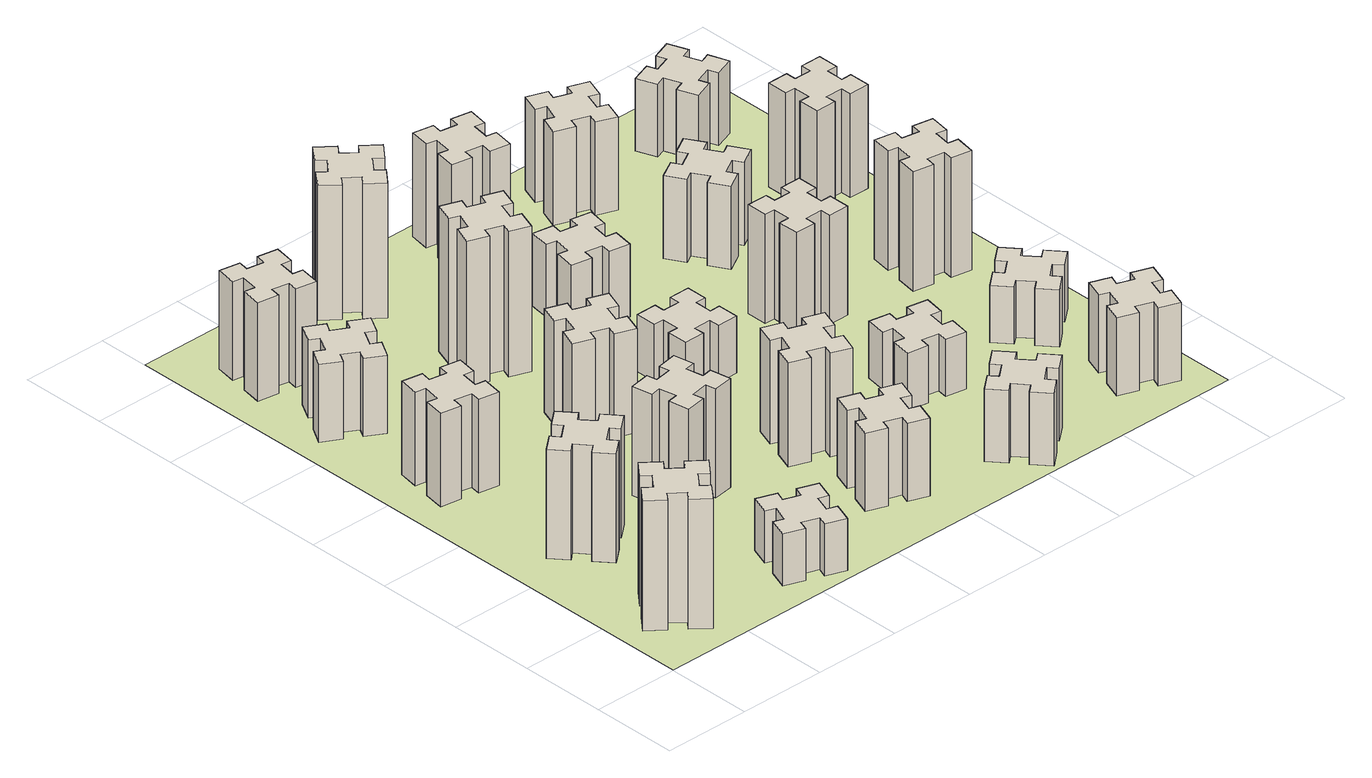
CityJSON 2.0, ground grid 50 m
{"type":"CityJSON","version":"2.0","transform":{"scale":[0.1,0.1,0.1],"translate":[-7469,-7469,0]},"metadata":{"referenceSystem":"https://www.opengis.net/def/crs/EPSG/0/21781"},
"CityObjects":{
"building1":{"type":"Building","attributes":{"class":"1000","function":"1000","usage":"1000","yearOfConstruction":2016,"roofType":"1000","measuredHeight":75,"storeysAboveGround":30,"storeysBelowGround":0},"geometry":[{"type":"Solid","lod":"1","boundaries":[[[[0,1,2,3,4,5,6,7,8,9,10,11,12,13,14,15,16,17,18,19]],[[17,16,20,21]],[[16,15,22,20]],[[15,14,23,22]],[[14,13,24,23]],[[13,12,25,24]],[[12,11,26,25]],[[11,10,27,26]],[[10,9,28,27]],[[9,8,29,28]],[[8,7,30,29]],[[7,6,31,30]],[[6,5,32,31]],[[5,4,33,32]],[[4,3,34,33]],[[3,2,35,34]],[[2,1,36,35]],[[1,0,37,36]],[[0,19,38,37]],[[19,18,39,38]],[[18,17,21,39]],[[24,25,26,27,28,29,30,31,32,33,34,35,36,37,38,39,21,20,22,23]]]]}]},
"building2":{"type":"Building","attributes":{"class":"1000","function":"1000","usage":"1000","yearOfConstruction":2016,"roofType":"1000","measuredHeight":63,"storeysAboveGround":30,"storeysBelowGround":0},"geometry":[{"type":"Solid","lod":"1","boundaries":[[[[40,41,42,43,44,45,46,47,48,49,50,51,52,53,54,55,56,57,58,59]],[[57,56,60,61]],[[56,55,62,60]],[[55,54,63,62]],[[54,53,64,63]],[[53,52,65,64]],[[52,51,66,65]],[[51,50,67,66]],[[50,49,68,67]],[[49,48,69,68]],[[48,47,70,69]],[[47,46,71,70]],[[46,45,72,71]],[[45,44,73,72]],[[44,43,74,73]],[[43,42,75,74]],[[42,41,76,75]],[[41,40,77,76]],[[40,59,78,77]],[[59,58,79,78]],[[58,57,61,79]],[[64,65,66,67,68,69,70,71,72,73,74,75,76,77,78,79,61,60,62,63]]]]}]},
"building3":{"type":"Building","attributes":{"class":"1000","function":"1000","usage":"1000","yearOfConstruction":2016,"roofType":"1000","measuredHeight":54,"storeysAboveGround":30,"storeysBelowGround":0},"geometry":[{"type":"Solid","lod":"1","boundaries":[[[[80,81,82,83,84,85,86,87,88,89,90,91,92,93,94,95,96,97,98,99]],[[97,96,100,101]],[[96,95,102,100]],[[95,94,103,102]],[[94,93,104,103]],[[93,92,105,104]],[[92,91,106,105]],[[91,90,107,106]],[[90,89,108,107]],[[89,88,109,108]],[[88,87,110,109]],[[87,86,111,110]],[[86,85,112,111]],[[85,84,113,112]],[[84,83,114,113]],[[83,82,115,114]],[[82,81,116,115]],[[81,80,117,116]],[[80,99,118,117]],[[99,98,119,118]],[[98,97,101,119]],[[104,105,106,107,108,109,110,111,112,113,114,115,116,117,118,119,101,100,102,103]]]]}]},
"building4":{"type":"Building","attributes":{"class":"1000","function":"1000","usage":"1000","yearOfConstruction":2016,"roofType":"1000","measuredHeight":45,"storeysAboveGround":30,"storeysBelowGround":0},"geometry":[{"type":"Solid","lod":"1","boundaries":[[[[120,121,122,123,124,125,126,127,128,129,130,131,132,133,134,135,136,137,138,139]],[[137,136,140,141]],[[136,135,142,140]],[[135,134,143,142]],[[134,133,144,143]],[[133,132,145,144]],[[132,131,146,145]],[[131,130,147,146]],[[130,129,148,147]],[[129,128,149,148]],[[128,127,150,149]],[[127,126,151,150]],[[126,125,152,151]],[[125,124,153,152]],[[124,123,154,153]],[[123,122,155,154]],[[122,121,156,155]],[[121,120,157,156]],[[120,139,158,157]],[[139,138,159,158]],[[138,137,141,159]],[[144,145,146,147,148,149,150,151,152,153,154,155,156,157,158,159,141,140,142,143]]]]}]},
"building5":{"type":"Building","attributes":{"class":"1000","function":"1000","usage":"1000","yearOfConstruction":2016,"roofType":"1000","measuredHeight":30,"storeysAboveGround":30,"storeysBelowGround":0},"geometry":[{"type":"Solid","lod":"1","boundaries":[[[[160,161,162,163,164,165,166,167,168,169,170,171,172,173,174,175,176,177,178,179]],[[177,176,180,181]],[[176,175,182,180]],[[175,174,183,182]],[[174,173,184,183]],[[173,172,185,184]],[[172,171,186,185]],[[171,170,187,186]],[[170,169,188,187]],[[169,168,189,188]],[[168,167,190,189]],[[167,166,191,190]],[[166,165,192,191]],[[165,164,193,192]],[[164,163,194,193]],[[163,162,195,194]],[[162,161,196,195]],[[161,160,197,196]],[[160,179,198,197]],[[179,178,199,198]],[[178,177,181,199]],[[184,185,186,187,188,189,190,191,192,193,194,195,196,197,198,199,181,180,182,183]]]]}]},
"building6":{"type":"Building","attributes":{"class":"1000","function":"1000","usage":"1000","yearOfConstruction":2016,"roofType":"1000","measuredHeight":57,"storeysAboveGround":30,"storeysBelowGround":0},"geometry":[{"type":"Solid","lod":"1","boundaries":[[[[200,201,202,203,204,205,206,207,208,209,210,211,212,213,214,215,216,217,218,219]],[[217,216,220,221]],[[216,215,222,220]],[[215,214,223,222]],[[214,213,224,223]],[[213,212,225,224]],[[212,211,226,225]],[[211,210,227,226]],[[210,209,228,227]],[[209,208,229,228]],[[208,207,230,229]],[[207,206,231,230]],[[206,205,232,231]],[[205,204,233,232]],[[204,203,234,233]],[[203,202,235,234]],[[202,201,236,235]],[[201,200,237,236]],[[200,219,238,237]],[[219,218,239,238]],[[218,217,221,239]],[[224,225,226,227,228,229,230,231,232,233,234,235,236,237,238,239,221,220,222,223]]]]}]},
"building7":{"type":"Building","attributes":{"class":"1000","function":"1000","usage":"1000","yearOfConstruction":2016,"roofType":"1000","measuredHeight":63,"storeysAboveGround":30,"storeysBelowGround":0},"geometry":[{"type":"Solid","lod":"1","boundaries":[[[[240,241,242,243,244,245,246,247,248,249,250,251,252,253,254,255,256,257,258,259]],[[257,256,260,261]],[[256,255,262,260]],[[255,254,263,262]],[[254,253,264,263]],[[253,252,265,264]],[[252,251,266,265]],[[251,250,267,266]],[[250,249,268,267]],[[249,248,269,268]],[[248,247,270,269]],[[247,246,271,270]],[[246,245,272,271]],[[245,244,273,272]],[[244,243,274,273]],[[243,242,275,274]],[[242,241,276,275]],[[241,240,277,276]],[[240,259,278,277]],[[259,258,279,278]],[[258,257,261,279]],[[264,265,266,267,268,269,270,271,272,273,274,275,276,277,278,279,261,260,262,263]]]]}]},
"building8":{"type":"Building","attributes":{"class":"1000","function":"1000","usage":"1000","yearOfConstruction":2016,"roofType":"1000","measuredHeight":60,"storeysAboveGround":30,"storeysBelowGround":0},"geometry":[{"type":"Solid","lod":"1","boundaries":[[[[280,281,282,283,284,285,286,287,288,289,290,291,292,293,294,295,296,297,298,299]],[[297,296,300,301]],[[296,295,302,300]],[[295,294,303,302]],[[294,293,304,303]],[[293,292,305,304]],[[292,291,306,305]],[[291,290,307,306]],[[290,289,308,307]],[[289,288,309,308]],[[288,287,310,309]],[[287,286,311,310]],[[286,285,312,311]],[[285,284,313,312]],[[284,283,314,313]],[[283,282,315,314]],[[282,281,316,315]],[[281,280,317,316]],[[280,299,318,317]],[[299,298,319,318]],[[298,297,301,319]],[[304,305,306,307,308,309,310,311,312,313,314,315,316,317,318,319,301,300,302,303]]]]}]},
"building9":{"type":"Building","attributes":{"class":"1000","function":"1000","usage":"1000","yearOfConstruction":2016,"roofType":"1000","measuredHeight":84,"storeysAboveGround":30,"storeysBelowGround":0},"geometry":[{"type":"Solid","lod":"1","boundaries":[[[[320,321,322,323,324,325,326,327,328,329,330,331,332,333,334,335,336,337,338,339]],[[337,336,340,341]],[[336,335,342,340]],[[335,334,343,342]],[[334,333,344,343]],[[333,332,345,344]],[[332,331,346,345]],[[331,330,347,346]],[[330,329,348,347]],[[329,328,349,348]],[[328,327,350,349]],[[327,326,351,350]],[[326,325,352,351]],[[325,324,353,352]],[[324,323,354,353]],[[323,322,355,354]],[[322,321,356,355]],[[321,320,357,356]],[[320,339,358,357]],[[339,338,359,358]],[[338,337,341,359]],[[344,345,346,347,348,349,350,351,352,353,354,355,356,357,358,359,341,340,342,343]]]]}]},
"building10":{"type":"Building","attributes":{"class":"1000","function":"1000","usage":"1000","yearOfConstruction":2016,"roofType":"1000","measuredHeight":45,"storeysAboveGround":30,"storeysBelowGround":0},"geometry":[{"type":"Solid","lod":"1","boundaries":[[[[360,361,362,363,364,365,366,367,368,369,370,371,372,373,374,375,376,377,378,379]],[[377,376,380,381]],[[376,375,382,380]],[[375,374,383,382]],[[374,373,384,383]],[[373,372,385,384]],[[372,371,386,385]],[[371,370,387,386]],[[370,369,388,387]],[[369,368,389,388]],[[368,367,390,389]],[[367,366,391,390]],[[366,365,392,391]],[[365,364,393,392]],[[364,363,394,393]],[[363,362,395,394]],[[362,361,396,395]],[[361,360,397,396]],[[360,379,398,397]],[[379,378,399,398]],[[378,377,381,399]],[[384,385,386,387,388,389,390,391,392,393,394,395,396,397,398,399,381,380,382,383]]]]}]},
"building11":{"type":"Building","attributes":{"class":"1000","function":"1000","usage":"1000","yearOfConstruction":2016,"roofType":"1000","measuredHeight":78,"storeysAboveGround":30,"storeysBelowGround":0},"geometry":[{"type":"Solid","lod":"1","boundaries":[[[[400,401,402,403,404,405,406,407,408,409,410,411,412,413,414,415,416,417,418,419]],[[417,416,420,421]],[[416,415,422,420]],[[415,414,423,422]],[[414,413,424,423]],[[413,412,425,424]],[[412,411,426,425]],[[411,410,427,426]],[[410,409,428,427]],[[409,408,429,428]],[[408,407,430,429]],[[407,406,431,430]],[[406,405,432,431]],[[405,404,433,432]],[[404,403,434,433]],[[403,402,435,434]],[[402,401,436,435]],[[401,400,437,436]],[[400,419,438,437]],[[419,418,439,438]],[[418,417,421,439]],[[424,425,426,427,428,429,430,431,432,433,434,435,436,437,438,439,421,420,422,423]]]]}]},
"building12":{"type":"Building","attributes":{"class":"1000","function":"1000","usage":"1000","yearOfConstruction":2016,"roofType":"1000","measuredHeight":60,"storeysAboveGround":30,"storeysBelowGround":0},"geometry":[{"type":"Solid","lod":"1","boundaries":[[[[440,441,442,443,444,445,446,447,448,449,450,451,452,453,454,455,456,457,458,459]],[[457,456,460,461]],[[456,455,462,460]],[[455,454,463,462]],[[454,453,464,463]],[[453,452,465,464]],[[452,451,466,465]],[[451,450,467,466]],[[450,449,468,467]],[[449,448,469,468]],[[448,447,470,469]],[[447,446,471,470]],[[446,445,472,471]],[[445,444,473,472]],[[444,443,474,473]],[[443,442,475,474]],[[442,441,476,475]],[[441,440,477,476]],[[440,459,478,477]],[[459,458,479,478]],[[458,457,461,479]],[[464,465,466,467,468,469,470,471,472,473,474,475,476,477,478,479,461,460,462,463]]]]}]},
"building13":{"type":"Building","attributes":{"class":"1000","function":"1000","usage":"1000","yearOfConstruction":2016,"roofType":"1000","measuredHeight":33,"storeysAboveGround":30,"storeysBelowGround":0},"geometry":[{"type":"Solid","lod":"1","boundaries":[[[[480,481,482,483,484,485,486,487,488,489,490,491,492,493,494,495,496,497,498,499]],[[497,496,500,501]],[[496,495,502,500]],[[495,494,503,502]],[[494,493,504,503]],[[493,492,505,504]],[[492,491,506,505]],[[491,490,507,506]],[[490,489,508,507]],[[489,488,509,508]],[[488,487,510,509]],[[487,486,511,510]],[[486,485,512,511]],[[485,484,513,512]],[[484,483,514,513]],[[483,482,515,514]],[[482,481,516,515]],[[481,480,517,516]],[[480,499,518,517]],[[499,498,519,518]],[[498,497,501,519]],[[504,505,506,507,508,509,510,511,512,513,514,515,516,517,518,519,501,500,502,503]]]]}]},
"building14":{"type":"Building","attributes":{"class":"1000","function":"1000","usage":"1000","yearOfConstruction":2016,"roofType":"1000","measuredHeight":42,"storeysAboveGround":30,"storeysBelowGround":0},"geometry":[{"type":"Solid","lod":"1","boundaries":[[[[520,521,522,523,524,525,526,527,528,529,530,531,532,533,534,535,536,537,538,539]],[[537,536,540,541]],[[536,535,542,540]],[[535,534,543,542]],[[534,533,544,543]],[[533,532,545,544]],[[532,531,546,545]],[[531,530,547,546]],[[530,529,548,547]],[[529,528,549,548]],[[528,527,550,549]],[[527,526,551,550]],[[526,525,552,551]],[[525,524,553,552]],[[524,523,554,553]],[[523,522,555,554]],[[522,521,556,555]],[[521,520,557,556]],[[520,539,558,557]],[[539,538,559,558]],[[538,537,541,559]],[[544,545,546,547,548,549,550,551,552,553,554,555,556,557,558,559,541,540,542,543]]]]}]},
"building15":{"type":"Building","attributes":{"class":"1000","function":"1000","usage":"1000","yearOfConstruction":2016,"roofType":"1000","measuredHeight":42,"storeysAboveGround":30,"storeysBelowGround":0},"geometry":[{"type":"Solid","lod":"1","boundaries":[[[[560,561,562,563,564,565,566,567,568,569,570,571,572,573,574,575,576,577,578,579]],[[577,576,580,581]],[[576,575,582,580]],[[575,574,583,582]],[[574,573,584,583]],[[573,572,585,584]],[[572,571,586,585]],[[571,570,587,586]],[[570,569,588,587]],[[569,568,589,588]],[[568,567,590,589]],[[567,566,591,590]],[[566,565,592,591]],[[565,564,593,592]],[[564,563,594,593]],[[563,562,595,594]],[[562,561,596,595]],[[561,560,597,596]],[[560,579,598,597]],[[579,578,599,598]],[[578,577,581,599]],[[584,585,586,587,588,589,590,591,592,593,594,595,596,597,598,599,581,580,582,583]]]]}]},
"building16":{"type":"Building","attributes":{"class":"1000","function":"1000","usage":"1000","yearOfConstruction":2016,"roofType":"1000","measuredHeight":60,"storeysAboveGround":30,"storeysBelowGround":0},"geometry":[{"type":"Solid","lod":"1","boundaries":[[[[600,601,602,603,604,605,606,607,608,609,610,611,612,613,614,615,616,617,618,619]],[[617,616,620,621]],[[616,615,622,620]],[[615,614,623,622]],[[614,613,624,623]],[[613,612,625,624]],[[612,611,626,625]],[[611,610,627,626]],[[610,609,628,627]],[[609,608,629,628]],[[608,607,630,629]],[[607,606,631,630]],[[606,605,632,631]],[[605,604,633,632]],[[604,603,634,633]],[[603,602,635,634]],[[602,601,636,635]],[[601,600,637,636]],[[600,619,638,637]],[[619,618,639,638]],[[618,617,621,639]],[[624,625,626,627,628,629,630,631,632,633,634,635,636,637,638,639,621,620,622,623]]]]}]},
"building17":{"type":"Building","attributes":{"class":"1000","function":"1000","usage":"1000","yearOfConstruction":2016,"roofType":"1000","measuredHeight":33,"storeysAboveGround":30,"storeysBelowGround":0},"geometry":[{"type":"Solid","lod":"1","boundaries":[[[[640,641,642,643,644,645,646,647,648,649,650,651,652,653,654,655,656,657,658,659]],[[657,656,660,661]],[[656,655,662,660]],[[655,654,663,662]],[[654,653,664,663]],[[653,652,665,664]],[[652,651,666,665]],[[651,650,667,666]],[[650,649,668,667]],[[649,648,669,668]],[[648,647,670,669]],[[647,646,671,670]],[[646,645,672,671]],[[645,644,673,672]],[[644,643,674,673]],[[643,642,675,674]],[[642,641,676,675]],[[641,640,677,676]],[[640,659,678,677]],[[659,658,679,678]],[[658,657,661,679]],[[664,665,666,667,668,669,670,671,672,673,674,675,676,677,678,679,661,660,662,663]]]]}]},
"building18":{"type":"Building","attributes":{"class":"1000","function":"1000","usage":"1000","yearOfConstruction":2016,"roofType":"1000","measuredHeight":63,"storeysAboveGround":30,"storeysBelowGround":0},"geometry":[{"type":"Solid","lod":"1","boundaries":[[[[680,681,682,683,684,685,686,687,688,689,690,691,692,693,694,695,696,697,698,699]],[[697,696,700,701]],[[696,695,702,700]],[[695,694,703,702]],[[694,693,704,703]],[[693,692,705,704]],[[692,691,706,705]],[[691,690,707,706]],[[690,689,708,707]],[[689,688,709,708]],[[688,687,710,709]],[[687,686,711,710]],[[686,685,712,711]],[[685,684,713,712]],[[684,683,714,713]],[[683,682,715,714]],[[682,681,716,715]],[[681,680,717,716]],[[680,699,718,717]],[[699,698,719,718]],[[698,697,701,719]],[[704,705,706,707,708,709,710,711,712,713,714,715,716,717,718,719,701,700,702,703]]]]}]},
"building19":{"type":"Building","attributes":{"class":"1000","function":"1000","usage":"1000","yearOfConstruction":2016,"roofType":"1000","measuredHeight":48,"storeysAboveGround":30,"storeysBelowGround":0},"geometry":[{"type":"Solid","lod":"1","boundaries":[[[[720,721,722,723,724,725,726,727,728,729,730,731,732,733,734,735,736,737,738,739]],[[737,736,740,741]],[[736,735,742,740]],[[735,734,743,742]],[[734,733,744,743]],[[733,732,745,744]],[[732,731,746,745]],[[731,730,747,746]],[[730,729,748,747]],[[729,728,749,748]],[[728,727,750,749]],[[727,726,751,750]],[[726,725,752,751]],[[725,724,753,752]],[[724,723,754,753]],[[723,722,755,754]],[[722,721,756,755]],[[721,720,757,756]],[[720,739,758,757]],[[739,738,759,758]],[[738,737,741,759]],[[744,745,746,747,748,749,750,751,752,753,754,755,756,757,758,759,741,740,742,743]]]]}]},
"building20":{"type":"Building","attributes":{"class":"1000","function":"1000","usage":"1000","yearOfConstruction":2016,"roofType":"1000","measuredHeight":54,"storeysAboveGround":30,"storeysBelowGround":0},"geometry":[{"type":"Solid","lod":"1","boundaries":[[[[760,761,762,763,764,765,766,767,768,769,770,771,772,773,774,775,776,777,778,779]],[[777,776,780,781]],[[776,775,782,780]],[[775,774,783,782]],[[774,773,784,783]],[[773,772,785,784]],[[772,771,786,785]],[[771,770,787,786]],[[770,769,788,787]],[[769,768,789,788]],[[768,767,790,789]],[[767,766,791,790]],[[766,765,792,791]],[[765,764,793,792]],[[764,763,794,793]],[[763,762,795,794]],[[762,761,796,795]],[[761,760,797,796]],[[760,779,798,797]],[[779,778,799,798]],[[778,777,781,799]],[[784,785,786,787,788,789,790,791,792,793,794,795,796,797,798,799,781,780,782,783]]]]}]},
"building21":{"type":"Building","attributes":{"class":"1000","function":"1000","usage":"1000","yearOfConstruction":2016,"roofType":"1000","measuredHeight":45,"storeysAboveGround":30,"storeysBelowGround":0},"geometry":[{"type":"Solid","lod":"1","boundaries":[[[[800,801,802,803,804,805,806,807,808,809,810,811,812,813,814,815,816,817,818,819]],[[817,816,820,821]],[[816,815,822,820]],[[815,814,823,822]],[[814,813,824,823]],[[813,812,825,824]],[[812,811,826,825]],[[811,810,827,826]],[[810,809,828,827]],[[809,808,829,828]],[[808,807,830,829]],[[807,806,831,830]],[[806,805,832,831]],[[805,804,833,832]],[[804,803,834,833]],[[803,802,835,834]],[[802,801,836,835]],[[801,800,837,836]],[[800,819,838,837]],[[819,818,839,838]],[[818,817,821,839]],[[824,825,826,827,828,829,830,831,832,833,834,835,836,837,838,839,821,820,822,823]]]]}]},
"building22":{"type":"Building","attributes":{"class":"1000","function":"1000","usage":"1000","yearOfConstruction":2016,"roofType":"1000","measuredHeight":33,"storeysAboveGround":30,"storeysBelowGround":0},"geometry":[{"type":"Solid","lod":"1","boundaries":[[[[840,841,842,843,844,845,846,847,848,849,850,851,852,853,854,855,856,857,858,859]],[[857,856,860,861]],[[856,855,862,860]],[[855,854,863,862]],[[854,853,864,863]],[[853,852,865,864]],[[852,851,866,865]],[[851,850,867,866]],[[850,849,868,867]],[[849,848,869,868]],[[848,847,870,869]],[[847,846,871,870]],[[846,845,872,871]],[[845,844,873,872]],[[844,843,874,873]],[[843,842,875,874]],[[842,841,876,875]],[[841,840,877,876]],[[840,859,878,877]],[[859,858,879,878]],[[858,857,861,879]],[[864,865,866,867,868,869,870,871,872,873,874,875,876,877,878,879,861,860,862,863]]]]}]},
"building23":{"type":"Building","attributes":{"class":"1000","function":"1000","usage":"1000","yearOfConstruction":2016,"roofType":"1000","measuredHeight":69,"storeysAboveGround":30,"storeysBelowGround":0},"geometry":[{"type":"Solid","lod":"1","boundaries":[[[[880,881,882,883,884,885,886,887,888,889,890,891,892,893,894,895,896,897,898,899]],[[897,896,900,901]],[[896,895,902,900]],[[895,894,903,902]],[[894,893,904,903]],[[893,892,905,904]],[[892,891,906,905]],[[891,890,907,906]],[[890,889,908,907]],[[889,888,909,908]],[[888,887,910,909]],[[887,886,911,910]],[[886,885,912,911]],[[885,884,913,912]],[[884,883,914,913]],[[883,882,915,914]],[[882,881,916,915]],[[881,880,917,916]],[[880,899,918,917]],[[899,898,919,918]],[[898,897,901,919]],[[904,905,906,907,908,909,910,911,912,913,914,915,916,917,918,919,901,900,902,903]]]]}]},
"building24":{"type":"Building","attributes":{"class":"1000","function":"1000","usage":"1000","yearOfConstruction":2016,"roofType":"1000","measuredHeight":60,"storeysAboveGround":30,"storeysBelowGround":0},"geometry":[{"type":"Solid","lod":"1","boundaries":[[[[920,921,922,923,924,925,926,927,928,929,930,931,932,933,934,935,936,937,938,939]],[[937,936,940,941]],[[936,935,942,940]],[[935,934,943,942]],[[934,933,944,943]],[[933,932,945,944]],[[932,931,946,945]],[[931,930,947,946]],[[930,929,948,947]],[[929,928,949,948]],[[928,927,950,949]],[[927,926,951,950]],[[926,925,952,951]],[[925,924,953,952]],[[924,923,954,953]],[[923,922,955,954]],[[922,921,956,955]],[[921,920,957,956]],[[920,939,958,957]],[[939,938,959,958]],[[938,937,941,959]],[[944,945,946,947,948,949,950,951,952,953,954,955,956,957,958,959,941,940,942,943]]]]}]},
"building25":{"type":"Building","attributes":{"class":"1000","function":"1000","usage":"1000","yearOfConstruction":2016,"roofType":"1000","measuredHeight":42,"storeysAboveGround":30,"storeysBelowGround":0},"geometry":[{"type":"Solid","lod":"1","boundaries":[[[[960,961,962,963,964,965,966,967,968,969,970,971,972,973,974,975,976,977,978,979]],[[977,976,980,981]],[[976,975,982,980]],[[975,974,983,982]],[[974,973,984,983]],[[973,972,985,984]],[[972,971,986,985]],[[971,970,987,986]],[[970,969,988,987]],[[969,968,989,988]],[[968,967,990,989]],[[967,966,991,990]],[[966,965,992,991]],[[965,964,993,992]],[[964,963,994,993]],[[963,962,995,994]],[[962,961,996,995]],[[961,960,997,996]],[[960,979,998,997]],[[979,978,999,998]],[[978,977,981,999]],[[984,985,986,987,988,989,990,991,992,993,994,995,996,997,998,999,981,980,982,983]]]]}]},
"landuse1":{"type":"LandUse","attributes":{"name":"plot1","function":"1010"},"geometry":[{"type":"MultiSurface","lod":"1","boundaries":[[[1000,1001,1002,1003]]]}]}
},
"vertices":[
[266,323,0],[343,259,0],[304,213,0],[396,136,0],[473,228,0],[427,266,0],[492,343,0],[538,304,0],[615,396,0],[523,473,0],[484,427,0],[408,492,0],[446,538,0],[354,615,0],[277,523,0],[323,484,0],[259,408,0],[213,446,0],[136,354,0],[228,277,0],[259,408,750],[213,446,750],[323,484,750],[277,523,750],[354,615,750],[446,538,750],[408,492,750],[484,427,750],[523,473,750],[615,396,750],[538,304,750],[492,343,750],[427,266,750],[473,228,750],[396,136,750],[304,213,750],[343,259,750],[266,323,750],[228,277,750],[136,354,750],
[508,999,0],[584,1063,0],[623,1017,0],[715,1094,0],[638,1186,0],[592,1148,0],[527,1224,0],[573,1263,0],[496,1355,0],[404,1278,0],[443,1232,0],[366,1167,0],[328,1213,0],[236,1136,0],[313,1044,0],[359,1083,0],[423,1006,0],[377,968,0],[454,876,0],[546,953,0],[423,1006,630],[377,968,630],[359,1083,630],[313,1044,630],[236,1136,630],[328,1213,630],[366,1167,630],[443,1232,630],[404,1278,630],[496,1355,630],[573,1263,630],[527,1224,630],[592,1148,630],[638,1186,630],[715,1094,630],[623,1017,630],[584,1063,630],[508,999,630],[546,953,630],[454,876,630],
[276,2024,0],[258,1925,0],[199,1936,0],[178,1817,0],[297,1797,0],[307,1856,0],[405,1838,0],[395,1779,0],[513,1758,0],[534,1877,0],[475,1887,0],[492,1985,0],[551,1975,0],[572,2093,0],[454,2114,0],[444,2055,0],[345,2072,0],[356,2131,0],[237,2152,0],[217,2034,0],[345,2072,540],[356,2131,540],[444,2055,540],[454,2114,540],[572,2093,540],[551,1975,540],[492,1985,540],[475,1887,540],[534,1877,540],[513,1758,540],[395,1779,540],[405,1838,540],[307,1856,540],[297,1797,540],[178,1817,540],[199,1936,540],[258,1925,540],[276,2024,540],[217,2034,540],[237,2152,540],
[277,2625,0],[364,2575,0],[334,2523,0],[438,2463,0],[498,2567,0],[446,2597,0],[496,2684,0],[548,2654,0],[608,2758,0],[504,2818,0],[474,2766,0],[387,2816,0],[417,2868,0],[313,2928,0],[253,2824,0],[305,2794,0],[255,2707,0],[203,2737,0],[143,2633,0],[247,2573,0],[255,2707,450],[203,2737,450],[305,2794,450],[253,2824,450],[313,2928,450],[417,2868,450],[387,2816,450],[474,2766,450],[504,2818,450],[608,2758,450],[548,2654,450],[496,2684,450],[446,2597,450],[498,2567,450],[438,2463,450],[334,2523,450],[364,2575,450],[277,2625,450],[247,2573,450],[143,2633,450],
[1029,360,0],[995,266,0],[939,287,0],[897,174,0],[1010,133,0],[1031,189,0],[1125,155,0],[1104,99,0],[1217,57,0],[1258,170,0],[1202,191,0],[1236,285,0],[1292,264,0],[1333,377,0],[1220,418,0],[1200,362,0],[1106,396,0],[1127,452,0],[1014,493,0],[973,380,0],[1106,396,300],[1127,452,300],[1200,362,300],[1220,418,300],[1333,377,300],[1292,264,300],[1236,285,300],[1202,191,300],[1258,170,300],[1217,57,300],[1104,99,300],[1125,155,300],[1031,189,300],[1010,133,300],[897,174,300],[939,287,300],[995,266,300],[1029,360,300],[973,380,300],[1014,493,300],
[444,3335,0],[345,3352,0],[356,3411,0],[237,3432,0],[217,3314,0],[276,3304,0],[258,3205,0],[199,3216,0],[178,3097,0],[297,3077,0],[307,3136,0],[405,3118,0],[395,3059,0],[513,3038,0],[534,3157,0],[475,3167,0],[492,3265,0],[551,3255,0],[572,3373,0],[454,3394,0],[492,3265,570],[551,3255,570],[475,3167,570],[534,3157,570],[513,3038,570],[395,3059,570],[405,3118,570],[307,3136,570],[297,3077,570],[178,3097,570],[199,3216,570],[258,3205,570],[276,3304,570],[217,3314,570],[237,3432,570],[356,3411,570],[345,3352,570],[444,3335,570],[454,3394,570],[572,3373,570],
[1232,1085,0],[1215,1184,0],[1274,1194,0],[1253,1312,0],[1135,1291,0],[1145,1232,0],[1047,1215,0],[1037,1274,0],[918,1253,0],[939,1135,0],[998,1145,0],[1016,1047,0],[957,1037,0],[977,918,0],[1096,939,0],[1085,998,0],[1184,1016,0],[1194,957,0],[1312,977,0],[1291,1096,0],[1184,1016,630],[1194,957,630],[1085,998,630],[1096,939,630],[977,918,630],[957,1037,630],[1016,1047,630],[998,1145,630],[939,1135,630],[918,1253,630],[1037,1274,630],[1047,1215,630],[1145,1232,630],[1135,1291,630],[1253,1312,630],[1274,1194,630],[1215,1184,630],[1232,1085,630],[1291,1096,630],[1312,977,630],
[1300,1942,0],[1206,1976,0],[1227,2032,0],[1114,2073,0],[1073,1960,0],[1129,1940,0],[1095,1846,0],[1039,1867,0],[997,1754,0],[1110,1713,0],[1131,1769,0],[1225,1735,0],[1204,1679,0],[1317,1637,0],[1358,1750,0],[1302,1771,0],[1336,1865,0],[1392,1844,0],[1433,1957,0],[1320,1998,0],[1336,1865,600],[1392,1844,600],[1302,1771,600],[1358,1750,600],[1317,1637,600],[1204,1679,600],[1225,1735,600],[1131,1769,600],[1110,1713,600],[997,1754,600],[1039,1867,600],[1095,1846,600],[1129,1940,600],[1073,1960,600],[1114,2073,600],[1227,2032,600],[1206,1976,600],[1300,1942,600],[1320,1998,600],[1433,1957,600],
[1300,2682,0],[1206,2716,0],[1227,2772,0],[1114,2813,0],[1073,2700,0],[1129,2680,0],[1095,2586,0],[1039,2607,0],[997,2494,0],[1110,2453,0],[1131,2509,0],[1225,2475,0],[1204,2419,0],[1317,2377,0],[1358,2490,0],[1302,2511,0],[1336,2605,0],[1392,2584,0],[1433,2697,0],[1320,2738,0],[1336,2605,840],[1392,2584,840],[1302,2511,840],[1358,2490,840],[1317,2377,840],[1204,2419,840],[1225,2475,840],[1131,2509,840],[1110,2453,840],[997,2494,840],[1039,2607,840],[1095,2586,840],[1129,2680,840],[1073,2700,840],[1114,2813,840],[1227,2772,840],[1206,2716,840],[1300,2682,840],[1320,2738,840],[1433,2697,840],
[1942,391,0],[1976,485,0],[2032,464,0],[2073,577,0],[1960,618,0],[1940,562,0],[1846,596,0],[1867,652,0],[1754,693,0],[1713,580,0],[1769,560,0],[1735,466,0],[1679,487,0],[1637,374,0],[1750,333,0],[1771,389,0],[1865,355,0],[1844,299,0],[1957,257,0],[1998,370,0],[1865,355,450],[1844,299,450],[1771,389,450],[1750,333,450],[1637,374,450],[1679,487,450],[1735,466,450],[1769,560,450],[1713,580,450],[1754,693,450],[1867,652,450],[1846,596,450],[1940,562,450],[1960,618,450],[2073,577,450],[2032,464,450],[1976,485,450],[1942,391,450],[1998,370,450],[1957,257,450],
[1167,3326,0],[1232,3403,0],[1278,3364,0],[1355,3456,0],[1263,3533,0],[1224,3487,0],[1148,3552,0],[1186,3598,0],[1094,3675,0],[1017,3583,0],[1063,3544,0],[999,3468,0],[953,3506,0],[876,3414,0],[968,3337,0],[1006,3383,0],[1083,3319,0],[1044,3273,0],[1136,3196,0],[1213,3288,0],[1083,3319,780],[1044,3273,780],[1006,3383,780],[968,3337,780],[876,3414,780],[953,3506,780],[999,3468,780],[1063,3544,780],[1017,3583,780],[1094,3675,780],[1186,3598,780],[1148,3552,780],[1224,3487,780],[1263,3533,780],[1355,3456,780],[1278,3364,780],[1232,3403,780],[1167,3326,780],[1213,3288,780],[1136,3196,780],
[1771,929,0],[1865,895,0],[1844,839,0],[1957,797,0],[1998,910,0],[1942,931,0],[1976,1025,0],[2032,1004,0],[2073,1117,0],[1960,1158,0],[1940,1102,0],[1846,1136,0],[1867,1192,0],[1754,1233,0],[1713,1120,0],[1769,1100,0],[1735,1006,0],[1679,1027,0],[1637,914,0],[1750,873,0],[1735,1006,600],[1679,1027,600],[1769,1100,600],[1713,1120,600],[1754,1233,600],[1867,1192,600],[1846,1136,600],[1940,1102,600],[1960,1158,600],[2073,1117,600],[2032,1004,600],[1976,1025,600],[1942,931,600],[1998,910,600],[1957,797,600],[1844,839,600],[1865,895,600],[1771,929,600],[1750,873,600],[1637,914,600],
[1805,1745,0],[1905,1745,0],[1905,1685,0],[2025,1685,0],[2025,1805,0],[1965,1805,0],[1965,1905,0],[2025,1905,0],[2025,2025,0],[1905,2025,0],[1905,1965,0],[1805,1965,0],[1805,2025,0],[1685,2025,0],[1685,1905,0],[1745,1905,0],[1745,1805,0],[1685,1805,0],[1685,1685,0],[1805,1685,0],[1745,1805,330],[1685,1805,330],[1745,1905,330],[1685,1905,330],[1685,2025,330],[1805,2025,330],[1805,1965,330],[1905,1965,330],[1905,2025,330],[2025,2025,330],[2025,1905,330],[1965,1905,330],[1965,1805,330],[2025,1805,330],[2025,1685,330],[1905,1685,330],[1905,1745,330],[1805,1745,330],[1805,1685,330],[1685,1685,330],
[1955,2527,0],[1972,2625,0],[2031,2615,0],[2052,2733,0],[1934,2754,0],[1924,2695,0],[1825,2712,0],[1836,2771,0],[1717,2792,0],[1697,2674,0],[1756,2664,0],[1738,2565,0],[1679,2576,0],[1658,2457,0],[1777,2437,0],[1787,2496,0],[1885,2478,0],[1875,2419,0],[1993,2398,0],[2014,2517,0],[1885,2478,420],[1875,2419,420],[1787,2496,420],[1777,2437,420],[1658,2457,420],[1679,2576,420],[1738,2565,420],[1756,2664,420],[1697,2674,420],[1717,2792,420],[1836,2771,420],[1825,2712,420],[1924,2695,420],[1934,2754,420],[2052,2733,420],[2031,2615,420],[1972,2625,420],[1955,2527,420],[2014,2517,420],[1993,2398,420],
[2563,392,0],[2486,327,0],[2448,373,0],[2356,296,0],[2433,204,0],[2479,243,0],[2543,166,0],[2497,128,0],[2574,36,0],[2666,113,0],[2628,159,0],[2704,223,0],[2743,177,0],[2835,254,0],[2758,346,0],[2712,308,0],[2647,384,0],[2693,423,0],[2616,515,0],[2524,438,0],[2647,384,420],[2693,423,420],[2712,308,420],[2758,346,420],[2835,254,420],[2743,177,420],[2704,223,420],[2628,159,420],[2666,113,420],[2574,36,420],[2497,128,420],[2543,166,420],[2479,243,420],[2433,204,420],[2356,296,420],[2448,373,420],[2486,327,420],[2563,392,420],[2524,438,420],[2616,515,420],
[1955,3367,0],[1972,3465,0],[2031,3455,0],[2052,3573,0],[1934,3594,0],[1924,3535,0],[1825,3552,0],[1836,3611,0],[1717,3632,0],[1697,3514,0],[1756,3504,0],[1738,3405,0],[1679,3416,0],[1658,3297,0],[1777,3277,0],[1787,3336,0],[1885,3318,0],[1875,3259,0],[1993,3238,0],[2014,3357,0],[1885,3318,600],[1875,3259,600],[1787,3336,600],[1777,3277,600],[1658,3297,600],[1679,3416,600],[1738,3405,600],[1756,3504,600],[1697,3514,600],[1717,3632,600],[1836,3611,600],[1825,3552,600],[1924,3535,600],[1934,3594,600],[2052,3573,600],[2031,3455,600],[1972,3465,600],[1955,3367,600],[2014,3357,600],[1993,3238,600],
[2527,916,0],[2625,898,0],[2615,839,0],[2733,818,0],[2754,937,0],[2695,947,0],[2712,1045,0],[2771,1035,0],[2792,1153,0],[2674,1174,0],[2664,1115,0],[2565,1132,0],[2576,1191,0],[2457,1212,0],[2437,1094,0],[2496,1084,0],[2478,985,0],[2419,996,0],[2398,877,0],[2517,857,0],[2478,985,330],[2419,996,330],[2496,1084,330],[2437,1094,330],[2457,1212,330],[2576,1191,330],[2565,1132,330],[2664,1115,330],[2674,1174,330],[2792,1153,330],[2771,1035,330],[2712,1045,330],[2695,947,330],[2754,937,330],[2733,818,330],[2615,839,330],[2625,898,330],[2527,916,330],[2517,857,330],[2398,877,330],
[2545,1745,0],[2645,1745,0],[2645,1685,0],[2765,1685,0],[2765,1805,0],[2705,1805,0],[2705,1905,0],[2765,1905,0],[2765,2025,0],[2645,2025,0],[2645,1965,0],[2545,1965,0],[2545,2025,0],[2425,2025,0],[2425,1905,0],[2485,1905,0],[2485,1805,0],[2425,1805,0],[2425,1685,0],[2545,1685,0],[2485,1805,630],[2425,1805,630],[2485,1905,630],[2425,1905,630],[2425,2025,630],[2545,2025,630],[2545,1965,630],[2645,1965,630],[2645,2025,630],[2765,2025,630],[2765,1905,630],[2705,1905,630],[2705,1805,630],[2765,1805,630],[2765,1685,630],[2645,1685,630],[2645,1745,630],[2545,1745,630],[2545,1685,630],[2425,1685,630],
[2816,2607,0],[2766,2694,0],[2818,2724,0],[2758,2828,0],[2654,2768,0],[2684,2716,0],[2597,2666,0],[2567,2718,0],[2463,2658,0],[2523,2554,0],[2575,2584,0],[2625,2497,0],[2573,2467,0],[2633,2363,0],[2737,2423,0],[2707,2475,0],[2794,2525,0],[2824,2473,0],[2928,2533,0],[2868,2637,0],[2794,2525,480],[2824,2473,480],[2707,2475,480],[2737,2423,480],[2633,2363,480],[2573,2467,480],[2625,2497,480],[2575,2584,480],[2523,2554,480],[2463,2658,480],[2567,2718,480],[2597,2666,480],[2684,2716,480],[2654,2768,480],[2758,2828,480],[2818,2724,480],[2766,2694,480],[2816,2607,480],[2868,2637,480],[2928,2533,480],
[2409,3420,0],[2375,3326,0],[2319,3347,0],[2277,3234,0],[2390,3193,0],[2411,3249,0],[2505,3215,0],[2484,3159,0],[2597,3117,0],[2638,3230,0],[2582,3251,0],[2616,3345,0],[2672,3324,0],[2713,3437,0],[2600,3478,0],[2580,3422,0],[2486,3456,0],[2507,3512,0],[2394,3553,0],[2353,3440,0],[2486,3456,540],[2507,3512,540],[2580,3422,540],[2600,3478,540],[2713,3437,540],[2672,3324,540],[2616,3345,540],[2582,3251,540],[2638,3230,540],[2597,3117,540],[2484,3159,540],[2505,3215,540],[2411,3249,540],[2390,3193,540],[2277,3234,540],[2319,3347,540],[2375,3326,540],[2409,3420,540],[2353,3440,540],[2394,3553,540],
[3522,291,0],[3556,385,0],[3612,364,0],[3653,477,0],[3540,518,0],[3520,462,0],[3426,496,0],[3447,552,0],[3334,593,0],[3293,480,0],[3349,460,0],[3315,366,0],[3259,387,0],[3217,274,0],[3330,233,0],[3351,289,0],[3445,255,0],[3424,199,0],[3537,157,0],[3578,270,0],[3445,255,450],[3424,199,450],[3351,289,450],[3330,233,450],[3217,274,450],[3259,387,450],[3315,366,450],[3349,460,450],[3293,480,450],[3334,593,450],[3447,552,450],[3426,496,450],[3520,462,450],[3540,518,450],[3653,477,450],[3612,364,450],[3556,385,450],[3522,291,450],[3578,270,450],[3537,157,450],
[3368,899,0],[3444,963,0],[3483,917,0],[3575,994,0],[3498,1086,0],[3452,1048,0],[3387,1124,0],[3433,1163,0],[3356,1255,0],[3264,1178,0],[3303,1132,0],[3226,1067,0],[3188,1113,0],[3096,1036,0],[3173,944,0],[3219,983,0],[3283,906,0],[3237,868,0],[3314,776,0],[3406,853,0],[3283,906,330],[3237,868,330],[3219,983,330],[3173,944,330],[3096,1036,330],[3188,1113,330],[3226,1067,330],[3303,1132,330],[3264,1178,330],[3356,1255,330],[3433,1163,330],[3387,1124,330],[3452,1048,330],[3498,1086,330],[3575,994,330],[3483,917,330],[3444,963,330],[3368,899,330],[3406,853,330],[3314,776,330],
[3404,1855,0],[3305,1872,0],[3316,1931,0],[3197,1952,0],[3177,1834,0],[3236,1824,0],[3218,1725,0],[3159,1736,0],[3138,1617,0],[3257,1597,0],[3267,1656,0],[3365,1638,0],[3355,1579,0],[3473,1558,0],[3494,1677,0],[3435,1687,0],[3452,1785,0],[3511,1775,0],[3532,1893,0],[3414,1914,0],[3452,1785,690],[3511,1775,690],[3435,1687,690],[3494,1677,690],[3473,1558,690],[3355,1579,690],[3365,1638,690],[3267,1656,690],[3257,1597,690],[3138,1617,690],[3159,1736,690],[3218,1725,690],[3236,1824,690],[3177,1834,690],[3197,1952,690],[3316,1931,690],[3305,1872,690],[3404,1855,690],[3414,1914,690],[3532,1893,690],
[3385,2485,0],[3485,2485,0],[3485,2425,0],[3605,2425,0],[3605,2545,0],[3545,2545,0],[3545,2645,0],[3605,2645,0],[3605,2765,0],[3485,2765,0],[3485,2705,0],[3385,2705,0],[3385,2765,0],[3265,2765,0],[3265,2645,0],[3325,2645,0],[3325,2545,0],[3265,2545,0],[3265,2425,0],[3385,2425,0],[3325,2545,600],[3265,2545,600],[3325,2645,600],[3265,2645,600],[3265,2765,600],[3385,2765,600],[3385,2705,600],[3485,2705,600],[3485,2765,600],[3605,2765,600],[3605,2645,600],[3545,2645,600],[3545,2545,600],[3605,2545,600],[3605,2425,600],[3485,2425,600],[3485,2485,600],[3385,2485,600],[3385,2425,600],[3265,2425,600],
[3115,3345,0],[3149,3251,0],[3093,3230,0],[3134,3117,0],[3247,3159,0],[3226,3215,0],[3320,3249,0],[3340,3193,0],[3453,3234,0],[3412,3347,0],[3356,3326,0],[3322,3420,0],[3378,3440,0],[3337,3553,0],[3224,3512,0],[3245,3456,0],[3151,3422,0],[3130,3478,0],[3017,3437,0],[3059,3324,0],[3151,3422,420],[3130,3478,420],[3245,3456,420],[3224,3512,420],[3337,3553,420],[3378,3440,420],[3322,3420,420],[3356,3326,420],[3412,3347,420],[3453,3234,420],[3340,3193,420],[3320,3249,420],[3226,3215,420],[3247,3159,420],[3134,3117,420],[3093,3230,420],[3149,3251,420],[3115,3345,420],[3059,3324,420],[3017,3437,420],
[5,3705,0],[3705,3705,0],[3705,5,0],[5,5,0]
]}
